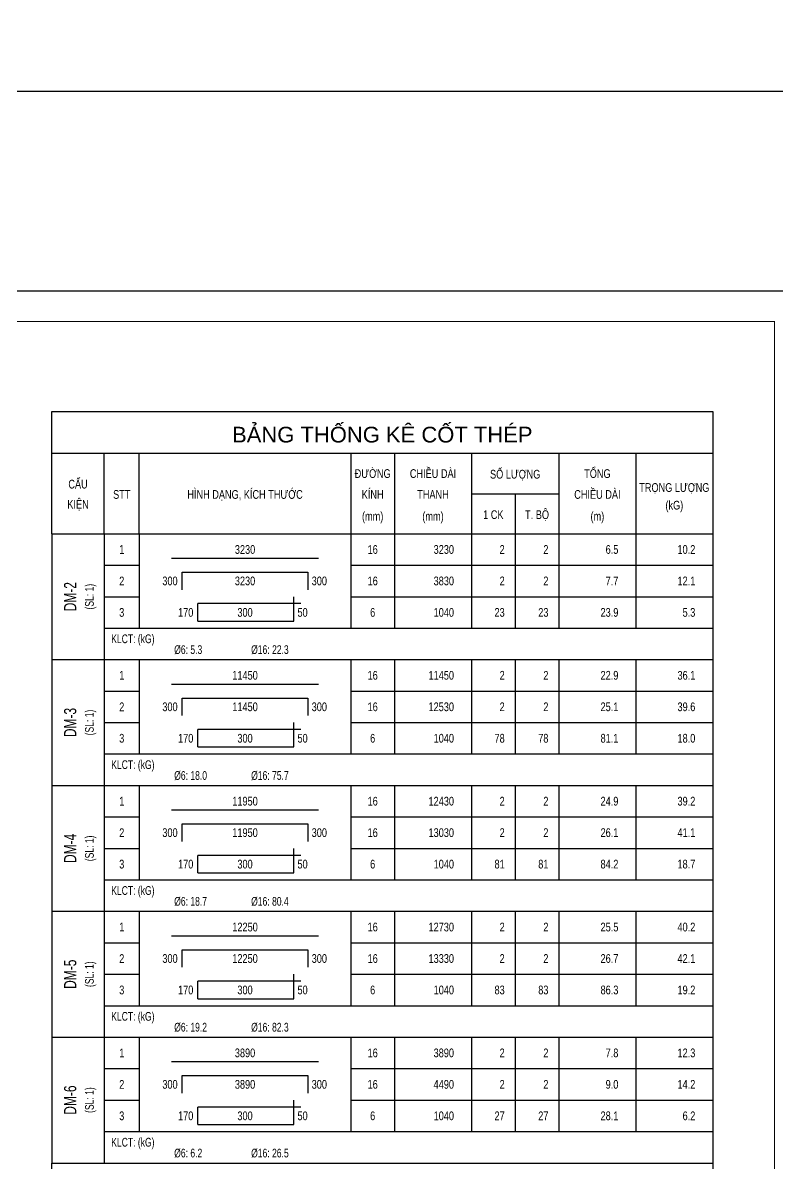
# Model space of a CAD drawing. Extents: x -1855204 to -1466800, y -1308584 to -996495.
# Drawn here: x -1724302 to -1707046, y -1217018 to -1190922 of the extents above; entities that cross this region are included whole.
import ezdxf
from ezdxf.enums import TextEntityAlignment as Align

# ---------------------------------------------------------------- set-up
doc = ezdxf.new("R2010")
doc.units = 0
doc.header["$LTSCALE"] = 150
doc.layers.get('Defpoints').update_dxf_attribs({"lineweight": 18})
for name, color, linetype, lineweight in [('05.Text', 253, 'Continuous', 18), ('11.Khung bo', 32, 'Continuous', 50), ('12.Khung', 36, 'Continuous', 25), ('KCVN-THAY', 7, 'Continuous', 25), ('LS-THAY', 7, 'Continuous', 20)]:
    doc.layers.add(name, color=color, linetype=linetype, lineweight=lineweight)
for name, color, linetype in [('STEEL', 4, 'Continuous'), ('TEXT_SLCK', 3, 'Continuous'), ('TEXT_TCK', 3, 'Continuous'), ('TEXT_THCT', 2, 'Continuous'), ('TEXT_TK', 2, 'Continuous'), ('THONGKE', 5, 'Continuous')]:
    doc.layers.add(name, color=color, linetype=linetype)
doc.styles.add('BIGTEXT', font='arial.ttf', dxfattribs={"width": 0.7})
doc.styles.add('SMTEXT', font='arial.ttf', dxfattribs={"width": 0.7})

# ---------------------------------------------------------------- blocks, each defined once
blk = doc.blocks.new('*U4')
at = {"layer": 'KCVN-THAY', "color": 140}
blk.add_lwpolyline([(214871.76, 86966.68), (215381.8, 86966.68), (215381.8, 86579.68), (214871.76, 86579.68)], close=True, dxfattribs=at)
blk = doc.blocks.new('100')
at = {"layer": '11.Khung bo', "const_width": 26.7}
blk.add_lwpolyline([(1860913, -945240), (1860913, -916940), (1896063, -916940), (1896063, -945240)], close=True, dxfattribs=at)
at = {"layer": '12.Khung', "color": 1}
blk.add_lwpolyline([(1901579, -945940), (1901579, -916240), (1859580, -916240), (1859580, -945940)], close=True, dxfattribs=at)
blk = doc.blocks.new('THONGKE_TITLE')
at = {"layer": 'TEXT_TK'}
for p, q in [((0, -35), (0, 0)), ((0, 0), (189, 0)), ((189, 0), (189, -35)), ((0, -12), (189, -12)), ((15, -35), (15, -12)), ((25, -35), (25, -12)), ((85.5, -12), (85.5, -35)), ((98, -12), (98, -35)), ((120, -12), (120, -35)), ((145, -12), (145, -35)), ((167, -12), (167, -35)), ((120, -23.56), (145, -23.56)), ((132.5, -23.56), (132.5, -35)), ((0, -35), (189, -35))]:
    blk.add_line(p, q, dxfattribs=at)
at = {"layer": 'TEXT_TK', "color": 4, "style": 'BIGTEXT'}
blk.add_text('BẢNG THỐNG KÊ CỐT THÉP', height=4.5, dxfattribs=at).set_placement((94.5, -6), align=Align.MIDDLE)
at = {"layer": 'TEXT_TK', "style": 'SMTEXT', "width": 0.75}
for s, p in [('ĐƯỜNG', (91.75, -19.04)), ('CHIỀU DÀI', (109, -19.04)), ('SỐ LƯỢNG', (132.5, -19.22)), ('TỔNG', (156, -19.04)), ('CẤU', (7.5, -22.06)), ('STT', (20, -25.01)), ('HÌNH DẠNG, KÍCH THƯỚC', (55.25, -25.01)), ('KÍNH', (91.75, -25.01)), ('THANH', (109, -25.01)), ('CHIỀU DÀI', (156, -25.01)), ('TRỌNG LƯỢNG', (178, -23.03)), ('KIỆN', (7.5, -27.84)), ('(kG)', (178, -28.08)), ('(mm)', (91.75, -31.24)), ('(mm)', (109, -31.24)), ('1 CK', (126.25, -30.79)), ('T. BỘ', (138.75, -30.79)), ('(m)', (156, -31.24))]:
    blk.add_text(s, height=2.5, dxfattribs=at).set_placement(p, align=Align.CENTER)
blk = doc.blocks.new('TK_2')
at = {"layer": 'STEEL'}
blk.add_line((19.25, 2), (61.25, 2), dxfattribs=at)
at = {"layer": 'TEXT_TK', "style": 'SMTEXT', "width": 0.75}
for tag, p in [('SH', (5, 4.5)), ('L2', (40.25, 4.5)), ('DK', (76.75, 4.5))]:
    blk.add_attdef(tag, text='', height=2.5, dxfattribs=at).set_placement(p, align=Align.MIDDLE)
for tag, p in [('DAI', (100, 4.5)), ('SL1', (114.5, 4.5)), ('SLA', (127, 4.5)), ('DT', (147, 4.5)), ('TL', (169, 4.5))]:
    blk.add_attdef(tag, text='', height=2.5, dxfattribs=at).set_placement(p, align=Align.MIDDLE_RIGHT)
blk = doc.blocks.new('TK_9')
at = {"layer": 'STEEL'}
for p, q in [((22.25, 7), (58.25, 7)), ((22.25, 2), (22.25, 7)), ((58.25, 7), (58.25, 2))]:
    blk.add_line(p, q, dxfattribs=at)
at = {"layer": 'TEXT_TK', "style": 'SMTEXT', "width": 0.75}
for tag, p in [('SH', (5, 4.5)), ('L2', (40.25, 4.5)), ('DK', (76.75, 4.5))]:
    blk.add_attdef(tag, text='', height=2.5, dxfattribs=at).set_placement(p, align=Align.MIDDLE)
for tag, p in [('L1', (20.98, 4.5)), ('DAI', (100, 4.5)), ('SL1', (114.5, 4.5)), ('SLA', (127, 4.5)), ('DT', (147, 4.5)), ('TL', (169, 4.5))]:
    blk.add_attdef(tag, text='', height=2.5, dxfattribs=at).set_placement(p, align=Align.MIDDLE_RIGHT)
blk.add_attdef('L3', text='', height=2.5, dxfattribs=at).set_placement((59.31, 4.5), align=Align.MIDDLE_LEFT)
blk = doc.blocks.new('TK_14')
at = {"layer": 'STEEL'}
for p, q in [((56.25, 7), (26.75, 7)), ((26.75, 2), (26.75, 7)), ((54.25, 2), (54.25, 9)), ((26.75, 2), (54.25, 2))]:
    blk.add_line(p, q, dxfattribs=at)
at = {"layer": 'TEXT_TK', "style": 'SMTEXT', "width": 0.75}
for tag, p in [('SH', (5, 4.5)), ('L2', (40.25, 4.5)), ('DK', (76.75, 4.5))]:
    blk.add_attdef(tag, text='', height=2.5, dxfattribs=at).set_placement(p, align=Align.MIDDLE)
for tag, p in [('L1', (25.47, 4.5)), ('DAI', (100, 4.5)), ('SL1', (114.5, 4.5)), ('SLA', (127, 4.5)), ('DT', (147, 4.5)), ('TL', (169, 4.5))]:
    blk.add_attdef(tag, text='', height=2.5, dxfattribs=at).set_placement(p, align=Align.MIDDLE_RIGHT)
blk.add_attdef('M', text='', height=2.5, dxfattribs=at).set_placement((55.25, 4.5), align=Align.MIDDLE_LEFT)

msp = doc.modelspace()

# ---------------------------------------------------------------- linework, layer by layer
at = {"layer": 'LS-THAY', "color": 140}
for points in [[(-1855203.4, -1153782.6), (-1466800.3, -1153782.1), (-1466800.3, -1192482.8), (-1855203.4, -1192482.8)], [(-1855203.4, -1192482.8), (-1466800.4, -1192482.3), (-1466800.4, -1231183.1), (-1855203.4, -1231183.1)]]:
    msp.add_lwpolyline(points, close=True, dxfattribs=at)
at = {"layer": 'TEXT_TK'}
for p, q in [((-1723638.7, -1202614), (-1708518.7, -1202614)), ((-1723638.7, -1202614), (-1723638.7, -1217014)), ((-1722438.7, -1202614), (-1722438.7, -1217014)), ((-1721638.7, -1202614), (-1721638.7, -1204774)), ((-1716798.7, -1202614), (-1716798.7, -1204774)), ((-1715798.7, -1202614), (-1715798.7, -1204774)), ((-1714038.7, -1202614), (-1714038.7, -1204774)), ((-1713038.7, -1202614), (-1713038.7, -1204774)), ((-1712038.7, -1202614), (-1712038.7, -1204774)), ((-1710278.7, -1202614), (-1710278.7, -1204774)), ((-1708518.7, -1202614), (-1708518.7, -1217014)), ((-1723638.7, -1205494), (-1708518.7, -1205494)), ((-1721638.7, -1205494), (-1721638.7, -1207654)), ((-1716798.7, -1205494), (-1716798.7, -1207654)), ((-1715798.7, -1205494), (-1715798.7, -1207654)), ((-1714038.7, -1205494), (-1714038.7, -1207654)), ((-1713038.7, -1205494), (-1713038.7, -1207654)), ((-1712038.7, -1205494), (-1712038.7, -1207654)), ((-1710278.7, -1205494), (-1710278.7, -1207654)), ((-1723638.7, -1208374), (-1708518.7, -1208374)), ((-1721638.7, -1208374), (-1721638.7, -1210534)), ((-1716798.7, -1208374), (-1716798.7, -1210534)), ((-1715798.7, -1208374), (-1715798.7, -1210534)), ((-1714038.7, -1208374), (-1714038.7, -1210534)), ((-1713038.7, -1208374), (-1713038.7, -1210534)), ((-1712038.7, -1208374), (-1712038.7, -1210534)), ((-1710278.7, -1208374), (-1710278.7, -1210534)), ((-1723638.7, -1211254), (-1708518.7, -1211254)), ((-1721638.7, -1211254), (-1721638.7, -1213414)), ((-1716798.7, -1211254), (-1716798.7, -1213414)), ((-1715798.7, -1211254), (-1715798.7, -1213414)), ((-1714038.7, -1211254), (-1714038.7, -1213414)), ((-1713038.7, -1211254), (-1713038.7, -1213414)), ((-1712038.7, -1211254), (-1712038.7, -1213414)), ((-1710278.7, -1211254), (-1710278.7, -1213414)), ((-1723638.7, -1214134), (-1708518.7, -1214134)), ((-1721638.7, -1214134), (-1721638.7, -1216294)), ((-1716798.7, -1214134), (-1716798.7, -1216294)), ((-1715798.7, -1214134), (-1715798.7, -1216294)), ((-1714038.7, -1214134), (-1714038.7, -1216294)), ((-1713038.7, -1214134), (-1713038.7, -1216294)), ((-1712038.7, -1214134), (-1712038.7, -1216294)), ((-1710278.7, -1214134), (-1710278.7, -1216294)), ((-1723638.7, -1217014), (-1708518.7, -1217014))]:
    msp.add_line(p, q, dxfattribs=at)
at = {"layer": 'TEXT_TK', "ltscale": 3}
msp.add_lwpolyline([(-1723638.7, -1217014), (-1708518.7, -1217014), (-1708518.7, -1219013.6), (-1723638.7, -1219013.6)], close=True, dxfattribs=at)
at = {"layer": 'THONGKE'}
for p, q in [((-1722438.7, -1203334), (-1721638.7, -1203334)), ((-1716798.7, -1203334), (-1708518.7, -1203334)), ((-1722438.7, -1204054), (-1721638.7, -1204054)), ((-1716798.7, -1204054), (-1708518.7, -1204054)), ((-1722438.7, -1204774), (-1708518.7, -1204774)), ((-1722438.7, -1206214), (-1721638.7, -1206214)), ((-1716798.7, -1206214), (-1708518.7, -1206214)), ((-1722438.7, -1206934), (-1721638.7, -1206934)), ((-1716798.7, -1206934), (-1708518.7, -1206934)), ((-1722438.7, -1207654), (-1708518.7, -1207654)), ((-1722438.7, -1209094), (-1721638.7, -1209094)), ((-1716798.7, -1209094), (-1708518.7, -1209094)), ((-1722438.7, -1209814), (-1721638.7, -1209814)), ((-1716798.7, -1209814), (-1708518.7, -1209814)), ((-1722438.7, -1210534), (-1708518.7, -1210534)), ((-1722438.7, -1211974), (-1721638.7, -1211974)), ((-1716798.7, -1211974), (-1708518.7, -1211974)), ((-1722438.7, -1212694), (-1721638.7, -1212694)), ((-1716798.7, -1212694), (-1708518.7, -1212694)), ((-1722438.7, -1213414), (-1708518.7, -1213414)), ((-1722438.7, -1214854), (-1721638.7, -1214854)), ((-1716798.7, -1214854), (-1708518.7, -1214854)), ((-1722438.7, -1215574), (-1721638.7, -1215574)), ((-1716798.7, -1215574), (-1708518.7, -1215574)), ((-1722438.7, -1216294), (-1708518.7, -1216294))]:
    msp.add_line(p, q, dxfattribs=at)

# ---------------------------------------------------------------- block references
at = {"layer": '05.Text', "xscale": 0.991454545641318, "yscale": 0.991454545641318, "zscale": 0.9914545456793755}
msp.add_blockref('100', (-3586967.8, -288652.9), dxfattribs=at)
at = {"layer": 'Defpoints', "xscale": 100, "yscale": 100, "zscale": 100}
msp.add_blockref('*U4', (-23234746.5, -9889150.6), dxfattribs=at)
at = {"layer": 'TEXT_TK', "xscale": 80, "yscale": 80, "zscale": 80}
msp.add_blockref('THONGKE_TITLE', (-1723638.7, -1199814), dxfattribs=at)
for name, p, values in [('TK_2', (-1722438.7, -1203334), {'L2': '3230', 'TL': '10.2', 'DT': '6.5', 'SLA': '2', 'SL1': '2', 'DAI': '3230', 'DK': '16', 'SH': '1'}), ('TK_9', (-1722438.7, -1204054), {'SH': '2', 'L1': '300', 'L2': '3230', 'L3': '300', 'DK': '16', 'DAI': '3830', 'SL1': '2', 'SLA': '2', 'DT': '7.7', 'TL': '12.1'}), ('TK_14', (-1722438.7, -1204774), {'SH': '3', 'L1': '170', 'L2': '300', 'M': '50', 'DK': '6', 'DAI': '1040', 'SL1': '23', 'SLA': '23', 'DT': '23.9', 'TL': '5.3'}), ('TK_2', (-1722438.7, -1206214), {'L2': '11450', 'TL': '36.1', 'DT': '22.9', 'SLA': '2', 'SL1': '2', 'DAI': '11450', 'DK': '16', 'SH': '1'}), ('TK_9', (-1722438.7, -1206934), {'SH': '2', 'L1': '300', 'L2': '11450', 'L3': '300', 'DK': '16', 'DAI': '12530', 'SL1': '2', 'SLA': '2', 'DT': '25.1', 'TL': '39.6'}), ('TK_14', (-1722438.7, -1207654), {'SH': '3', 'L1': '170', 'L2': '300', 'M': '50', 'DK': '6', 'DAI': '1040', 'SL1': '78', 'SLA': '78', 'DT': '81.1', 'TL': '18.0'}), ('TK_2', (-1722438.7, -1209094), {'L2': '11950', 'TL': '39.2', 'DT': '24.9', 'SLA': '2', 'SL1': '2', 'DAI': '12430', 'DK': '16', 'SH': '1'}), ('TK_9', (-1722438.7, -1209814), {'SH': '2', 'L1': '300', 'L2': '11950', 'L3': '300', 'DK': '16', 'DAI': '13030', 'SL1': '2', 'SLA': '2', 'DT': '26.1', 'TL': '41.1'}), ('TK_14', (-1722438.7, -1210534), {'SH': '3', 'L1': '170', 'L2': '300', 'M': '50', 'DK': '6', 'DAI': '1040', 'SL1': '81', 'SLA': '81', 'DT': '84.2', 'TL': '18.7'}), ('TK_2', (-1722438.7, -1211974), {'L2': '12250', 'TL': '40.2', 'DT': '25.5', 'SLA': '2', 'SL1': '2', 'DAI': '12730', 'DK': '16', 'SH': '1'}), ('TK_9', (-1722438.7, -1212694), {'SH': '2', 'L1': '300', 'L2': '12250', 'L3': '300', 'DK': '16', 'DAI': '13330', 'SL1': '2', 'SLA': '2', 'DT': '26.7', 'TL': '42.1'}), ('TK_14', (-1722438.7, -1213414), {'SH': '3', 'L1': '170', 'L2': '300', 'M': '50', 'DK': '6', 'DAI': '1040', 'SL1': '83', 'SLA': '83', 'DT': '86.3', 'TL': '19.2'}), ('TK_2', (-1722438.7, -1214854), {'L2': '3890', 'TL': '12.3', 'DT': '7.8', 'SLA': '2', 'SL1': '2', 'DAI': '3890', 'DK': '16', 'SH': '1'}), ('TK_9', (-1722438.7, -1215574), {'SH': '2', 'L1': '300', 'L2': '3890', 'L3': '300', 'DK': '16', 'DAI': '4490', 'SL1': '2', 'SLA': '2', 'DT': '9.0', 'TL': '14.2'}), ('TK_14', (-1722438.7, -1216294), {'SH': '3', 'L1': '170', 'L2': '300', 'M': '50', 'DK': '6', 'DAI': '1040', 'SL1': '27', 'SLA': '27', 'DT': '28.1', 'TL': '6.2'})]:
    msp.add_blockref(name, p, dxfattribs=at).add_auto_attribs(values)

# ---------------------------------------------------------------- texts
at = {"layer": 'TEXT_SLCK', "style": 'SMTEXT', "width": 0.7}
for p in [(-1722678.7, -1204054), (-1722678.7, -1206934), (-1722678.7, -1209814), (-1722678.7, -1212694), (-1722678.7, -1215574)]:
    msp.add_text('(SL: 1)', height=200, rotation=90, dxfattribs=at).set_placement(p, align=Align.CENTER)
at = {"layer": 'TEXT_TCK', "style": 'SMTEXT', "width": 0.7}
for s, p in [('DM-2', (-1723078.7, -1204054)), ('DM-3', (-1723078.7, -1206934)), ('DM-4', (-1723078.7, -1209814)), ('DM-5', (-1723078.7, -1212694)), ('DM-6', (-1723078.7, -1215574))]:
    msp.add_text(s, height=280, rotation=90, dxfattribs=at).set_placement(p, align=Align.CENTER)
at = {"layer": 'TEXT_THCT', "style": 'SMTEXT', "width": 0.7}
for s, p in [('KLCT: (kG)', (-1722278.7, -1205118)), ('%%c6: 5.3', (-1720838.7, -1205366)), ('%%c16: 22.3', (-1719078.7, -1205366)), ('KLCT: (kG)', (-1722278.7, -1207998)), ('%%c6: 18.0', (-1720838.7, -1208246)), ('%%c16: 75.7', (-1719078.7, -1208246)), ('KLCT: (kG)', (-1722278.7, -1210878)), ('%%c6: 18.7', (-1720838.7, -1211126)), ('%%c16: 80.4', (-1719078.7, -1211126)), ('KLCT: (kG)', (-1722278.7, -1213758)), ('%%c6: 19.2', (-1720838.7, -1214006)), ('%%c16: 82.3', (-1719078.7, -1214006)), ('KLCT: (kG)', (-1722278.7, -1216638)), ('%%c6: 6.2', (-1720838.7, -1216886)), ('%%c16: 26.5', (-1719078.7, -1216886))]:
    msp.add_text(s, height=200, dxfattribs=at).set_placement(p)

doc.saveas('drawing.dxf')
